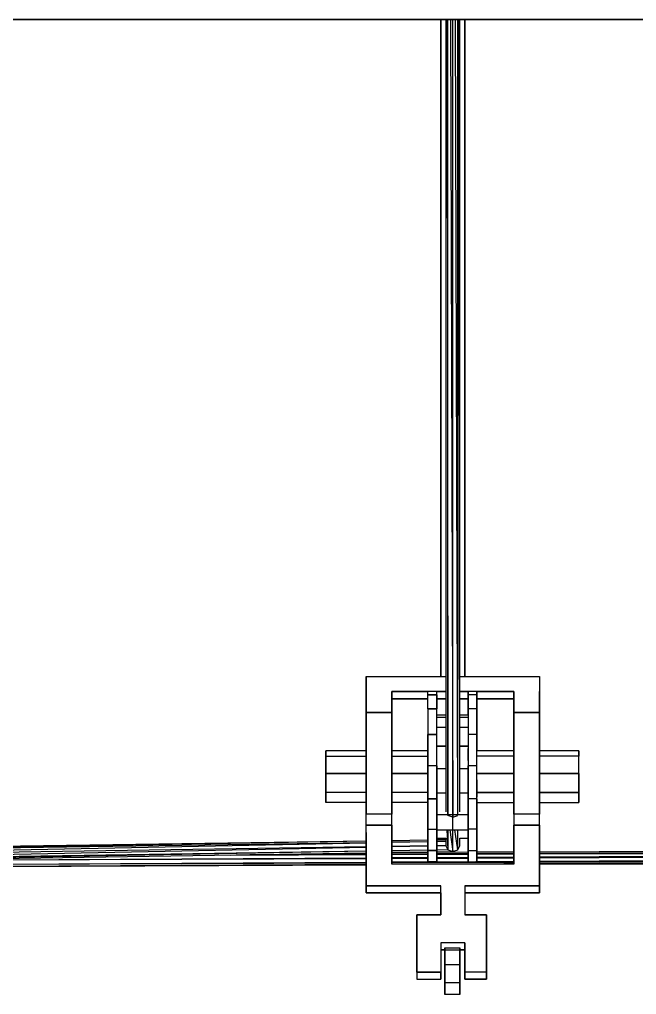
# Model space of a CAD drawing. Extents: x -32 to 51.8, y -51.6 to -5.5.
# Drawn here: x -25.411 to -24.403, y -27.932 to -26.338 of the extents above; entities that cross this region are included whole.
import ezdxf

# ---------------------------------------------------------------- set-up
doc = ezdxf.new("R2010")
doc.units = 0
doc.header["$MEASUREMENT"] = 0
doc.layers.get('0').update_dxf_attribs({"linetype": 'CONTINUOUS'})

msp = doc.modelspace()

# ---------------------------------------------------------------- linework, layer by layer
for p, q in [((-22.7834, -26.3381), (-26.6234, -26.338)), ((-26.6234, -26.3381), (-22.7834, -26.3381)), ((-24.7231, -26.3381), (-24.7231, -27.4123)), ((-24.7231, -27.4123), (-24.7231, -26.3381)), ((-24.7147, -26.3381), (-24.7147, -27.6333)), ((-24.7129, -26.3381), (-24.7114, -27.638)), ((-24.7114, -27.638), (-24.7114, -26.3381)), ((-24.7071, -26.3381), (-24.7035, -27.6422)), ((-24.7035, -27.6422), (-24.7035, -26.3381)), ((-24.6955, -27.638), (-24.6991, -26.3381)), ((-24.6955, -27.638), (-24.6955, -26.3381)), ((-24.6922, -27.6333), (-24.6937, -26.3381)), ((-24.6922, -27.6333), (-24.6922, -26.3381)), ((-24.6836, -26.3381), (-24.6836, -27.4123)), ((-24.6836, -26.3381), (-24.6836, -27.4123)), ((-24.6836, -27.4123), (-24.6836, -26.3381)), ((-24.8448, -27.4369), (-24.8448, -27.4123)), ((-24.8448, -27.4123), (-24.8029, -27.4123)), ((-24.8448, -27.4487), (-24.8448, -27.4129)), ((-24.8448, -27.4129), (-24.8448, -27.4369)), ((-24.8029, -27.4123), (-24.7231, -27.4123)), ((-24.7231, -27.4123), (-24.7147, -27.4123)), ((-24.6922, -27.4123), (-24.6836, -27.4123)), ((-24.6836, -27.4123), (-24.6038, -27.4123)), ((-24.6038, -27.4123), (-24.562, -27.4123)), ((-24.562, -27.4123), (-24.562, -27.4369)), ((-24.8448, -27.4711), (-24.8448, -27.4369)), ((-24.8448, -27.4369), (-24.8448, -27.4891)), ((-24.8448, -27.5009), (-24.8448, -27.4487)), ((-24.8029, -27.4369), (-24.8029, -27.4711)), ((-24.744, -27.4369), (-24.8029, -27.4369)), ((-24.8029, -27.4711), (-24.8029, -27.4369)), ((-24.8029, -27.4369), (-24.744, -27.4369)), ((-24.8029, -27.4487), (-24.744, -27.4487)), ((-24.744, -27.4487), (-24.8029, -27.4487)), ((-24.7296, -27.4368), (-24.744, -27.4368)), ((-24.744, -27.442), (-24.744, -27.4368)), ((-24.7296, -27.442), (-24.744, -27.442)), ((-24.744, -27.465), (-24.744, -27.442)), ((-24.744, -27.442), (-24.7296, -27.442)), ((-24.7296, -27.442), (-24.7296, -27.4368)), ((-24.7231, -27.4369), (-24.7296, -27.4369)), ((-24.7296, -27.4369), (-24.7231, -27.4369)), ((-24.7296, -27.465), (-24.7296, -27.442)), ((-24.7296, -27.442), (-24.7296, -27.465)), ((-24.7296, -27.4487), (-24.7231, -27.4487)), ((-24.7231, -27.4487), (-24.7296, -27.4487)), ((-24.7147, -27.4369), (-24.7231, -27.4369)), ((-24.7231, -27.4369), (-24.7147, -27.4369)), ((-24.7231, -27.4487), (-24.7147, -27.4487)), ((-24.7147, -27.4487), (-24.7231, -27.4487)), ((-24.6836, -27.4369), (-24.6922, -27.4369)), ((-24.6922, -27.4369), (-24.6836, -27.4369)), ((-24.6922, -27.4487), (-24.6836, -27.4487)), ((-24.6836, -27.4487), (-24.6922, -27.4487)), ((-24.6785, -27.4369), (-24.6836, -27.4369)), ((-24.6836, -27.4369), (-24.6785, -27.4369)), ((-24.6836, -27.4487), (-24.6785, -27.4487)), ((-24.6785, -27.4487), (-24.6836, -27.4487)), ((-24.6785, -27.4554), (-24.6785, -27.4368)), ((-24.6785, -27.4368), (-24.6785, -27.442)), ((-24.664, -27.4368), (-24.6785, -27.4368)), ((-24.6785, -27.442), (-24.6785, -27.4368)), ((-24.6785, -27.442), (-24.6785, -27.465)), ((-24.664, -27.442), (-24.6785, -27.442)), ((-24.6785, -27.465), (-24.6785, -27.442)), ((-24.664, -27.4368), (-24.664, -27.442)), ((-24.664, -27.442), (-24.664, -27.4368)), ((-24.664, -27.4368), (-24.664, -27.4554)), ((-24.6038, -27.4369), (-24.664, -27.4369)), ((-24.664, -27.4369), (-24.6038, -27.4369)), ((-24.664, -27.442), (-24.664, -27.465)), ((-24.664, -27.465), (-24.664, -27.442)), ((-24.664, -27.4487), (-24.6038, -27.4487)), ((-24.6038, -27.4487), (-24.664, -27.4487)), ((-24.6038, -27.4711), (-24.6038, -27.4369)), ((-24.6038, -27.4487), (-24.6038, -27.4369)), ((-24.6038, -27.4369), (-24.6038, -27.4891)), ((-24.6038, -27.4369), (-24.6038, -27.4487)), ((-24.6038, -27.5009), (-24.6038, -27.4487)), ((-24.562, -27.4369), (-24.562, -27.4711)), ((-24.562, -27.4711), (-24.562, -27.4369)), ((-24.744, -27.465), (-24.744, -27.5071)), ((-24.7296, -27.465), (-24.744, -27.465)), ((-24.744, -27.465), (-24.7296, -27.465)), ((-24.7296, -27.465), (-24.7296, -27.465)), ((-24.7296, -27.5071), (-24.7296, -27.465)), ((-24.6785, -27.4756), (-24.6785, -27.4554)), ((-24.6785, -27.465), (-24.6785, -27.5071)), ((-24.664, -27.465), (-24.6785, -27.465)), ((-24.664, -27.4554), (-24.664, -27.4902)), ((-24.664, -27.465), (-24.664, -27.5071)), ((-24.664, -27.5071), (-24.664, -27.465)), ((-24.8029, -27.4711), (-24.8448, -27.4711)), ((-24.8448, -27.4711), (-24.8448, -27.4711)), ((-24.8448, -27.4891), (-24.8448, -27.4711)), ((-24.8448, -27.4711), (-24.8448, -27.5155)), ((-24.8448, -27.5155), (-24.8448, -27.4711)), ((-24.8448, -27.4711), (-24.8029, -27.4711)), ((-24.8029, -27.4711), (-24.8029, -27.4711)), ((-24.8029, -27.4711), (-24.8029, -27.5155)), ((-24.8029, -27.5155), (-24.8029, -27.4711)), ((-24.7296, -27.4793), (-24.7296, -27.4756)), ((-24.7147, -27.4756), (-24.7296, -27.4756)), ((-24.7296, -27.4959), (-24.7296, -27.4793)), ((-24.7147, -27.4793), (-24.7296, -27.4793)), ((-24.6785, -27.4756), (-24.6922, -27.4756)), ((-24.6785, -27.4793), (-24.6922, -27.4793)), ((-24.6785, -27.4756), (-24.6785, -27.4793)), ((-24.6785, -27.4793), (-24.6785, -27.4959)), ((-24.6038, -27.4891), (-24.6038, -27.4711)), ((-24.6038, -27.4711), (-24.6038, -27.5155)), ((-24.6038, -27.5155), (-24.6038, -27.4711)), ((-24.6038, -27.4711), (-24.562, -27.4711)), ((-24.562, -27.4711), (-24.6038, -27.4711)), ((-24.6038, -27.4711), (-24.6038, -27.4711)), ((-24.562, -27.4711), (-24.562, -27.5155)), ((-24.562, -27.5155), (-24.562, -27.4711)), ((-24.744, -27.4902), (-24.744, -27.5337)), ((-24.7147, -27.4959), (-24.7296, -27.4959)), ((-24.6785, -27.4959), (-24.6922, -27.4959)), ((-24.6785, -27.4959), (-24.6785, -27.5263)), ((-24.664, -27.4902), (-24.664, -27.5337)), ((-24.8448, -27.5009), (-24.8448, -27.5155)), ((-24.8448, -27.5177), (-24.8448, -27.5009)), ((-24.744, -27.5071), (-24.744, -27.5583)), ((-24.7296, -27.5071), (-24.744, -27.5071)), ((-24.744, -27.5583), (-24.744, -27.5071)), ((-24.744, -27.5071), (-24.7296, -27.5071)), ((-24.7296, -27.5583), (-24.7296, -27.5071)), ((-24.6785, -27.5071), (-24.6785, -27.5583)), ((-24.664, -27.5071), (-24.6785, -27.5071)), ((-24.6785, -27.5141), (-24.6785, -27.5141)), ((-24.6785, -27.5141), (-24.6785, -27.5141)), ((-24.664, -27.5337), (-24.664, -27.5071)), ((-24.664, -27.5583), (-24.664, -27.5071)), ((-24.6038, -27.5177), (-24.6038, -27.5009)), ((-24.6038, -27.5009), (-24.6038, -27.5155)), ((-24.8448, -27.5155), (-24.8448, -27.6375)), ((-24.8448, -27.6375), (-24.8448, -27.5155)), ((-24.8448, -27.5337), (-24.8448, -27.5177)), ((-24.8448, -27.5177), (-24.8448, -27.5337)), ((-24.8029, -27.5155), (-24.8029, -27.6375)), ((-24.8029, -27.6375), (-24.8029, -27.5155)), ((-24.8029, -27.5183), (-24.8029, -27.5177)), ((-24.7296, -27.5263), (-24.7147, -27.5263)), ((-24.7147, -27.5263), (-24.7296, -27.5263)), ((-24.6922, -27.5263), (-24.6785, -27.5263)), ((-24.6785, -27.5263), (-24.6922, -27.5263)), ((-24.6785, -27.5263), (-24.6785, -27.5583)), ((-24.6785, -27.5497), (-24.6785, -27.5301)), ((-24.6038, -27.5155), (-24.6038, -27.6375)), ((-24.6038, -27.6375), (-24.6038, -27.5155)), ((-24.6038, -27.5337), (-24.6038, -27.5177)), ((-24.562, -27.5155), (-24.562, -27.6375)), ((-24.562, -27.6375), (-24.562, -27.5155)), ((-24.562, -27.5337), (-24.562, -27.5177)), ((-24.9111, -27.5337), (-24.9111, -27.5423)), ((-24.9111, -27.5423), (-24.9111, -27.5337)), ((-24.8448, -27.5337), (-24.9111, -27.5337)), ((-24.9111, -27.5423), (-24.9111, -27.5707)), ((-24.9111, -27.5423), (-24.8448, -27.5423)), ((-24.9111, -27.5707), (-24.9111, -27.5423)), ((-24.744, -27.5337), (-24.8029, -27.5337)), ((-24.8029, -27.5423), (-24.744, -27.5423)), ((-24.6038, -27.5337), (-24.664, -27.5337)), ((-24.664, -27.5423), (-24.664, -27.5337)), ((-24.664, -27.5396), (-24.664, -27.5396)), ((-24.6038, -27.5423), (-24.664, -27.5423)), ((-24.664, -27.5707), (-24.664, -27.5423)), ((-24.664, -27.5938), (-24.664, -27.5423)), ((-24.4974, -27.5337), (-24.562, -27.5337)), ((-24.4974, -27.5423), (-24.562, -27.5423)), ((-24.4974, -27.5499), (-24.4974, -27.5337)), ((-24.4974, -27.5337), (-24.4974, -27.5423)), ((-24.4974, -27.5423), (-24.4974, -27.5337)), ((-24.4974, -27.5707), (-24.4974, -27.5423)), ((-24.744, -27.5583), (-24.744, -27.6125)), ((-24.744, -27.6125), (-24.744, -27.5583)), ((-24.7296, -27.5583), (-24.744, -27.5583)), ((-24.7296, -27.6125), (-24.7296, -27.5583)), ((-24.7296, -27.5583), (-24.7296, -27.6125)), ((-24.6785, -27.5583), (-24.6785, -27.6125)), ((-24.664, -27.5583), (-24.6785, -27.5583)), ((-24.6785, -27.6125), (-24.6785, -27.5583)), ((-24.664, -27.6125), (-24.664, -27.5583)), ((-24.9111, -27.6022), (-24.9111, -27.5707)), ((-24.9111, -27.5707), (-24.8448, -27.5707)), ((-24.9111, -27.5707), (-24.9111, -27.5707)), ((-24.9111, -27.5707), (-24.9111, -27.6022)), ((-24.8448, -27.5707), (-24.9111, -27.5707)), ((-24.8029, -27.5707), (-24.744, -27.5707)), ((-24.744, -27.5707), (-24.8029, -27.5707)), ((-24.7147, -27.5632), (-24.7296, -27.5632)), ((-24.7296, -27.5632), (-24.7296, -27.6024)), ((-24.6785, -27.5632), (-24.6922, -27.5632)), ((-24.6038, -27.5707), (-24.664, -27.5707)), ((-24.664, -27.6022), (-24.664, -27.5707)), ((-24.664, -27.5707), (-24.6038, -27.5707)), ((-24.4974, -27.5707), (-24.562, -27.5707)), ((-24.562, -27.5707), (-24.4974, -27.5707)), ((-24.4974, -27.6022), (-24.4974, -27.5707)), ((-24.4974, -27.5707), (-24.4974, -27.6022)), ((-24.664, -27.5815), (-24.664, -27.6098)), ((-24.8448, -27.6022), (-24.9111, -27.6022)), ((-24.9111, -27.6184), (-24.9111, -27.6022)), ((-24.9111, -27.6022), (-24.9111, -27.6184)), ((-24.9111, -27.6098), (-24.9111, -27.6184)), ((-24.744, -27.6022), (-24.8029, -27.6022)), ((-24.7296, -27.6024), (-24.7147, -27.6024)), ((-24.7296, -27.6024), (-24.7296, -27.638)), ((-24.6922, -27.6024), (-24.6785, -27.6024)), ((-24.664, -27.6184), (-24.664, -27.6022)), ((-24.664, -27.6022), (-24.6038, -27.6022)), ((-24.6038, -27.6022), (-24.664, -27.6022)), ((-24.664, -27.6098), (-24.664, -27.6098)), ((-24.562, -27.6022), (-24.4974, -27.6022)), ((-24.4974, -27.6022), (-24.562, -27.6022)), ((-24.4974, -27.6184), (-24.4974, -27.6022)), ((-24.4974, -27.6022), (-24.4974, -27.6022)), ((-24.4974, -27.6022), (-24.4974, -27.6184)), ((-24.4974, -27.6098), (-24.4974, -27.6184)), ((-24.8448, -27.6184), (-24.9111, -27.6184)), ((-24.8448, -27.6375), (-24.8448, -27.6184)), ((-24.8448, -27.6184), (-24.8448, -27.6375)), ((-24.744, -27.6184), (-24.8029, -27.6184)), ((-24.744, -27.6619), (-24.744, -27.6125)), ((-24.744, -27.6125), (-24.744, -27.6125)), ((-24.744, -27.6125), (-24.7296, -27.6125)), ((-24.744, -27.6125), (-24.744, -27.6619)), ((-24.7296, -27.6125), (-24.744, -27.6125)), ((-24.7296, -27.6619), (-24.7296, -27.6125)), ((-24.7296, -27.6125), (-24.7296, -27.6619)), ((-24.6785, -27.6125), (-24.6785, -27.6619)), ((-24.664, -27.6125), (-24.6785, -27.6125)), ((-24.6785, -27.6619), (-24.6785, -27.6125)), ((-24.664, -27.6619), (-24.664, -27.6125)), ((-24.664, -27.6125), (-24.664, -27.6619)), ((-24.664, -27.6184), (-24.6038, -27.6184)), ((-24.664, -27.6184), (-24.664, -27.6451)), ((-24.6038, -27.6375), (-24.6038, -27.6184)), ((-24.562, -27.6184), (-24.4974, -27.6184)), ((-24.562, -27.684), (-24.562, -27.6184)), ((-24.8448, -27.6553), (-24.8448, -27.6375)), ((-24.8448, -27.6375), (-24.8448, -27.6375)), ((-24.8029, -27.6375), (-24.8448, -27.6375)), ((-24.8029, -27.6553), (-24.8029, -27.6375)), ((-24.7296, -27.638), (-24.7035, -27.638)), ((-24.7296, -27.638), (-24.7296, -27.6631)), ((-24.7035, -27.6422), (-24.7114, -27.6396)), ((-24.7035, -27.638), (-24.6785, -27.638)), ((-24.7035, -27.6422), (-24.6955, -27.6396)), ((-24.7035, -27.6986), (-24.7035, -27.6422)), ((-24.6038, -27.6375), (-24.6038, -27.6553)), ((-24.562, -27.6375), (-24.6038, -27.6375)), ((-24.562, -27.6553), (-24.562, -27.6375)), ((-24.8448, -27.7188), (-24.8448, -27.6553)), ((-24.8448, -27.6553), (-24.8029, -27.6553)), ((-24.8029, -27.6554), (-24.8448, -27.6554)), ((-24.8029, -27.6553), (-24.8029, -27.7188)), ((-24.8029, -27.7189), (-24.8029, -27.6554)), ((-24.664, -27.6451), (-24.664, -27.6871)), ((-24.6038, -27.7188), (-24.6038, -27.6553)), ((-24.6038, -27.6553), (-24.562, -27.6553)), ((-24.6038, -27.6554), (-24.6038, -27.7189)), ((-24.562, -27.6554), (-24.6038, -27.6554)), ((-24.562, -27.6553), (-24.562, -27.7188)), ((-24.8448, -27.6671), (-24.8448, -27.7306)), ((-24.8029, -27.7188), (-24.8029, -27.6671)), ((-24.8029, -27.6672), (-24.8029, -27.7188)), ((-24.744, -27.6967), (-24.744, -27.6619)), ((-24.744, -27.6619), (-24.7296, -27.6619)), ((-24.744, -27.6619), (-24.744, -27.6967)), ((-24.7296, -27.6967), (-24.7296, -27.6619)), ((-24.7296, -27.6619), (-24.7296, -27.6967)), ((-24.7296, -27.6631), (-24.6785, -27.6631)), ((-24.7296, -27.6631), (-24.7296, -27.6765)), ((-24.7132, -27.6631), (-24.7114, -27.6958)), ((-24.7114, -27.6631), (-24.7114, -27.6958)), ((-24.7083, -27.6631), (-24.7035, -27.6986)), ((-24.6955, -27.6958), (-24.7004, -27.6631)), ((-24.6955, -27.6958), (-24.6955, -27.6631)), ((-24.6785, -27.6619), (-24.6785, -27.6967)), ((-24.664, -27.6619), (-24.6785, -27.6619)), ((-24.6785, -27.6967), (-24.6785, -27.6619)), ((-24.6785, -27.6631), (-24.6785, -27.6765)), ((-24.664, -27.6967), (-24.664, -27.6619)), ((-24.664, -27.6619), (-24.664, -27.6967)), ((-24.6038, -27.6671), (-24.6038, -27.7188)), ((-24.6038, -27.7188), (-24.6038, -27.6672)), ((-24.562, -27.7306), (-24.562, -27.6671)), ((-24.8448, -27.6848), (-26.0479, -27.709)), ((-24.8448, -27.6816), (-26.0447, -27.7019)), ((-24.8448, -27.6841), (-26.0447, -27.7019)), ((-24.8448, -27.6813), (-26.0367, -27.699)), ((-24.744, -27.6798), (-24.8029, -27.6807)), ((-24.744, -27.6799), (-24.8029, -27.6809)), ((-24.744, -27.6826), (-24.8029, -27.6834)), ((-24.744, -27.6827), (-24.8029, -27.6839)), ((-24.744, -27.6894), (-24.8029, -27.6903)), ((-24.744, -27.6895), (-24.8029, -27.6907)), ((-24.7296, -27.6765), (-24.7147, -27.6765)), ((-24.7296, -27.6765), (-24.7296, -27.6796)), ((-24.7147, -27.6794), (-24.7296, -27.6797)), ((-24.7147, -27.6794), (-24.7296, -27.6796)), ((-24.7147, -27.6821), (-24.7296, -27.6824)), ((-24.7147, -27.6821), (-24.7296, -27.6823)), ((-24.7147, -27.6889), (-24.7296, -27.6892)), ((-24.7147, -27.6889), (-24.7296, -27.6892)), ((-24.7147, -27.6765), (-24.7147, -27.6889)), ((-24.7147, -27.6889), (-24.7114, -27.6958)), ((-24.6955, -27.6958), (-24.6922, -27.6889)), ((-24.6922, -27.6765), (-24.6785, -27.6765)), ((-24.6922, -27.6889), (-24.6922, -27.6765)), ((-24.6785, -27.6871), (-24.6785, -27.6765)), ((-24.6785, -27.7101), (-24.6785, -27.6871)), ((-24.664, -27.6871), (-24.664, -27.7101)), ((-20.8514, -27.6844), (-24.562, -27.6993)), ((-20.8514, -27.6845), (-24.562, -27.7015)), ((-24.562, -27.7022), (-20.8514, -27.6872)), ((-20.8514, -27.6874), (-24.562, -27.7077)), ((-24.8448, -27.6909), (-26.0479, -27.709)), ((-24.8448, -27.6916), (-26.0447, -27.7161)), ((-24.8448, -27.6978), (-26.0447, -27.7161)), ((-24.8448, -27.6981), (-26.0367, -27.719)), ((-26.0367, -27.719), (-24.8448, -27.7008)), ((-25.0662, -27.7042), (-24.8448, -27.7033)), ((-24.8448, -27.7028), (-25.035, -27.7037)), ((-24.744, -27.6963), (-24.8029, -27.6972)), ((-24.744, -27.6964), (-24.8029, -27.6974)), ((-24.8029, -27.7002), (-24.744, -27.6993)), ((-24.744, -27.7), (-24.8029, -27.7002)), ((-24.744, -27.7024), (-24.8029, -27.7026)), ((-24.8029, -27.7031), (-24.744, -27.7029)), ((-24.744, -27.7153), (-24.744, -27.6967)), ((-24.744, -27.6967), (-24.744, -27.6967)), ((-24.744, -27.6967), (-24.7296, -27.6967)), ((-24.7296, -27.6967), (-24.744, -27.6967)), ((-24.744, -27.6967), (-24.744, -27.7153)), ((-24.7114, -27.6958), (-24.7296, -27.6961)), ((-24.7114, -27.6958), (-24.7296, -27.6961)), ((-24.7296, -27.6967), (-24.7296, -27.7153)), ((-24.7296, -27.7153), (-24.7296, -27.6967)), ((-24.7296, -27.699), (-24.7035, -27.6986)), ((-24.7296, -27.699), (-24.7296, -27.7101)), ((-24.6785, -27.6997), (-24.7296, -27.6999)), ((-24.6785, -27.7021), (-24.7296, -27.7023)), ((-24.7296, -27.7028), (-24.6785, -27.7026)), ((-24.7114, -27.6958), (-24.7035, -27.6986)), ((-24.7035, -27.6986), (-24.6955, -27.6958)), ((-24.6785, -27.6967), (-24.6785, -27.7153)), ((-24.6785, -27.7153), (-24.6785, -27.6967)), ((-24.6785, -27.6967), (-24.664, -27.6967)), ((-24.664, -27.7153), (-24.664, -27.6967)), ((-24.664, -27.6967), (-24.664, -27.7153)), ((-24.6038, -27.6994), (-24.664, -27.6997)), ((-24.6038, -27.7017), (-24.664, -27.702)), ((-24.664, -27.7026), (-24.6038, -27.7023)), ((-20.8514, -27.6941), (-24.562, -27.7092)), ((-20.8514, -27.6943), (-24.562, -27.7147)), ((-20.8514, -27.701), (-24.562, -27.7185)), ((-20.8514, -27.701), (-24.562, -27.7162)), ((-24.562, -27.7192), (-20.8514, -27.7038)), ((-24.8448, -27.7092), (-25.6523, -27.7136)), ((-24.8448, -27.7103), (-25.6523, -27.7136)), ((-24.8448, -27.7163), (-25.6518, -27.7207)), ((-24.8448, -27.7174), (-25.6518, -27.7207)), ((-24.8448, -27.7199), (-25.6438, -27.7236)), ((-25.6438, -27.7236), (-24.8448, -27.7203)), ((-24.8448, -27.7543), (-24.8448, -27.7188)), ((-24.8448, -27.7189), (-24.8448, -27.7544)), ((-24.744, -27.7086), (-24.8029, -27.709)), ((-24.744, -27.7099), (-24.8029, -27.7102)), ((-24.6661, -27.7153), (-24.8029, -27.716)), ((-24.6038, -27.7164), (-24.8029, -27.7172)), ((-24.8029, -27.7188), (-24.7231, -27.7188)), ((-24.744, -27.7101), (-24.744, -27.7153)), ((-24.7296, -27.7153), (-24.744, -27.7153)), ((-24.744, -27.7153), (-24.744, -27.7153)), ((-24.744, -27.7153), (-24.7296, -27.7153)), ((-24.6785, -27.7083), (-24.7296, -27.7086)), ((-24.6785, -27.7096), (-24.7296, -27.7099)), ((-24.7296, -27.7101), (-24.7296, -27.7153)), ((-24.7231, -27.7188), (-24.6836, -27.7188)), ((-24.6836, -27.7188), (-24.6038, -27.7188)), ((-24.6785, -27.7153), (-24.6785, -27.7101)), ((-24.6785, -27.7153), (-24.664, -27.7153)), ((-24.6038, -27.7079), (-24.664, -27.7082)), ((-24.6038, -27.7093), (-24.664, -27.7096)), ((-24.664, -27.7101), (-24.664, -27.7153)), ((-24.664, -27.7153), (-24.664, -27.7101)), ((-24.6038, -27.7149), (-24.664, -27.7153)), ((-24.6038, -27.7187), (-24.6202, -27.7188)), ((-24.562, -27.7188), (-24.562, -27.7543)), ((-24.562, -27.7544), (-24.562, -27.7189)), ((-24.8448, -27.7306), (-24.8448, -27.7661)), ((-24.8448, -27.7544), (-24.8448, -27.7543)), ((-24.8029, -27.7543), (-24.8448, -27.7543)), ((-24.8448, -27.7544), (-24.8448, -27.7662)), ((-24.8448, -27.7662), (-24.8448, -27.7544)), ((-24.8448, -27.7544), (-24.8029, -27.7544)), ((-24.8448, -27.7661), (-24.8029, -27.7661)), ((-24.8029, -27.7662), (-24.8448, -27.7662)), ((-24.7231, -27.7543), (-24.8029, -27.7543)), ((-24.8029, -27.7544), (-24.7231, -27.7544)), ((-24.8029, -27.7661), (-24.7231, -27.7661)), ((-24.7231, -27.7662), (-24.8029, -27.7662)), ((-24.7231, -27.802), (-24.7231, -27.7543)), ((-24.7231, -27.7661), (-24.7231, -27.802)), ((-24.7231, -27.802), (-24.7231, -27.7662)), ((-24.6038, -27.7543), (-24.6836, -27.7543)), ((-24.6836, -27.7543), (-24.6836, -27.802)), ((-24.6836, -27.7544), (-24.6038, -27.7544)), ((-24.6836, -27.7661), (-24.6038, -27.7661)), ((-24.6038, -27.7662), (-24.6836, -27.7662)), ((-24.562, -27.7543), (-24.6038, -27.7543)), ((-24.6038, -27.7544), (-24.562, -27.7544)), ((-24.6038, -27.7661), (-24.562, -27.7661)), ((-24.562, -27.7662), (-24.6038, -27.7662)), ((-24.562, -27.7543), (-24.562, -27.7544)), ((-24.562, -27.7544), (-24.562, -27.7543)), ((-24.562, -27.7661), (-24.562, -27.7544)), ((-24.562, -27.7544), (-24.562, -27.7661)), ((-24.562, -27.7661), (-24.562, -27.7662)), ((-24.7624, -27.8475), (-24.7624, -27.802)), ((-24.7624, -27.802), (-24.7231, -27.802)), ((-24.7624, -27.8138), (-24.7624, -27.802)), ((-24.7624, -27.802), (-24.7624, -27.8475)), ((-24.7231, -27.802), (-24.7624, -27.802)), ((-24.7624, -27.802), (-24.7624, -27.802)), ((-24.7231, -27.802), (-24.7231, -27.802)), ((-24.6836, -27.802), (-24.6836, -27.802)), ((-24.6483, -27.802), (-24.6836, -27.802)), ((-24.6836, -27.802), (-24.6483, -27.802)), ((-24.6483, -27.802), (-24.6483, -27.802)), ((-24.6483, -27.802), (-24.6483, -27.8475)), ((-24.6483, -27.8475), (-24.6483, -27.802)), ((-24.7624, -27.8475), (-24.7624, -27.8138)), ((-24.6483, -27.8593), (-24.6483, -27.8138)), ((-24.7624, -27.8957), (-24.7624, -27.8475)), ((-24.7624, -27.8475), (-24.7624, -27.8957)), ((-24.6836, -27.8475), (-24.7231, -27.8475)), ((-24.7231, -27.8475), (-24.7231, -27.8957)), ((-24.6836, -27.8957), (-24.6836, -27.8475)), ((-24.6836, -27.8593), (-24.6836, -27.8475)), ((-24.6836, -27.8475), (-24.6836, -27.8957)), ((-24.6483, -27.8475), (-24.6483, -27.8957)), ((-24.6483, -27.8957), (-24.6483, -27.8475)), ((-24.7164, -27.8593), (-24.7231, -27.8593)), ((-24.7231, -27.8593), (-24.7164, -27.8593)), ((-24.7164, -27.8593), (-24.7165, -27.883)), ((-24.7164, -27.8559), (-24.6922, -27.8559)), ((-24.7164, -27.8593), (-24.7164, -27.8559)), ((-24.7164, -27.8559), (-24.7164, -27.8593)), ((-24.7164, -27.8593), (-24.6922, -27.8593)), ((-24.7164, -27.883), (-24.7164, -27.8593)), ((-24.6922, -27.8559), (-24.6922, -27.8593)), ((-24.6922, -27.8593), (-24.6922, -27.8559)), ((-24.6922, -27.8559), (-24.6922, -27.8749)), ((-24.6836, -27.8593), (-24.6922, -27.8593)), ((-24.6922, -27.8593), (-24.6836, -27.8593)), ((-24.6922, -27.8593), (-24.6922, -27.883)), ((-24.6922, -27.883), (-24.6922, -27.8593)), ((-24.6836, -27.8593), (-24.6836, -27.8593)), ((-24.6836, -27.8593), (-24.6836, -27.9074)), ((-24.6836, -27.9074), (-24.6836, -27.8593)), ((-24.7164, -27.9051), (-24.7164, -27.8749)), ((-24.7231, -27.8957), (-24.7624, -27.8957)), ((-24.7624, -27.8957), (-24.7624, -27.9074)), ((-24.7624, -27.8957), (-24.7231, -27.8957)), ((-24.7231, -27.8957), (-24.7231, -27.8957)), ((-24.7231, -27.9074), (-24.7231, -27.8957)), ((-24.7231, -27.8957), (-24.7231, -27.9074)), ((-24.7165, -27.883), (-24.7165, -27.9132)), ((-24.7164, -27.9132), (-24.7164, -27.883)), ((-24.7164, -27.883), (-24.6922, -27.883)), ((-24.6922, -27.883), (-24.6922, -27.9132)), ((-24.6922, -27.9132), (-24.6922, -27.883)), ((-24.6483, -27.8957), (-24.6836, -27.8957)), ((-24.6836, -27.9074), (-24.6836, -27.8957)), ((-24.6836, -27.8957), (-24.6836, -27.9074)), ((-24.6483, -27.8957), (-24.6483, -27.9074)), ((-24.6483, -27.8957), (-24.6483, -27.9074)), ((-24.6483, -27.9074), (-24.6483, -27.8957)), ((-24.7624, -27.9074), (-24.7231, -27.9074)), ((-24.7165, -27.9289), (-24.7164, -27.9051)), ((-24.7165, -27.9132), (-24.7165, -27.9322)), ((-24.7164, -27.9051), (-24.7164, -27.9051)), ((-24.7164, -27.9051), (-24.7164, -27.9132)), ((-24.6922, -27.9132), (-24.7164, -27.9132)), ((-24.7164, -27.9322), (-24.7164, -27.9132)), ((-24.6922, -27.9132), (-24.6922, -27.9322)), ((-24.6922, -27.9322), (-24.6922, -27.9132)), ((-24.6836, -27.9074), (-24.6483, -27.9074)), ((-24.6483, -27.9074), (-24.6836, -27.9074)), ((-24.7165, -27.9322), (-24.7165, -27.9289)), ((-24.7164, -27.9289), (-24.7164, -27.9322)), ((-24.6922, -27.9289), (-24.6922, -27.9322)), ((-24.6922, -27.9322), (-24.7164, -27.9322))]:
    msp.add_line(p, q)

doc.saveas('drawing.dxf')
